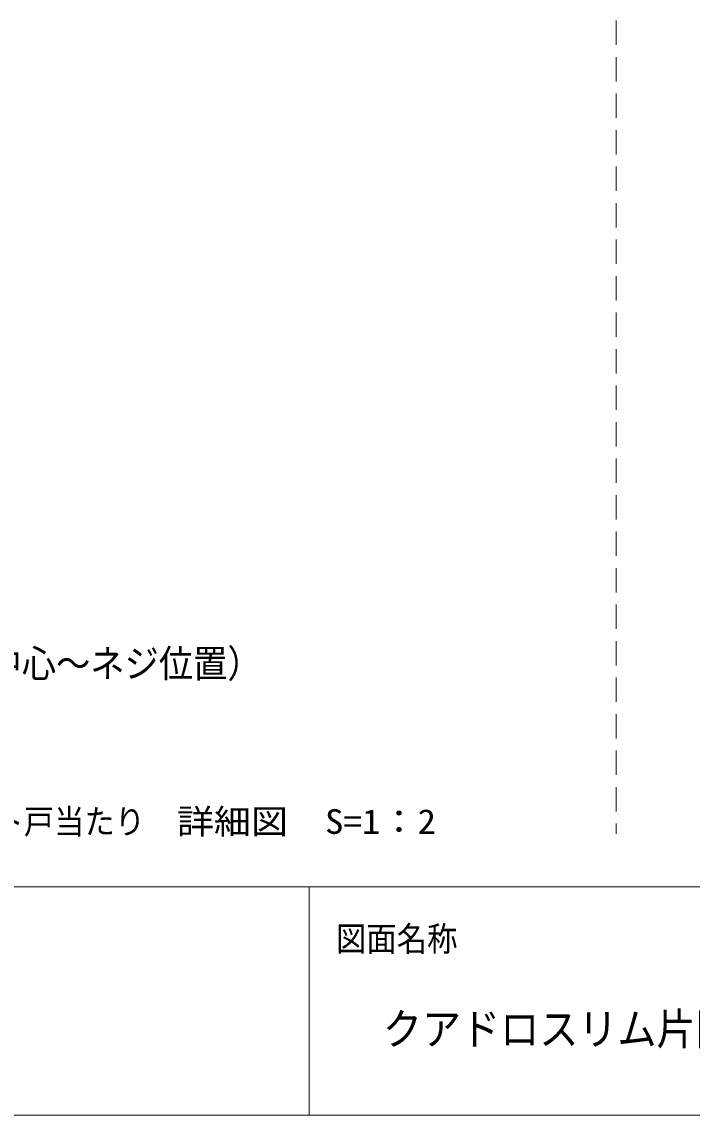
# Model space of a CAD drawing. Units: millimetres, scale not verified, with parts at other scales. Extents: x -4547 to 4547, y -2284 to 2284.
# Drawn here: x -3236 to -2576, y -2078 to -999 of the extents above; entities that cross this region are included whole.
import ezdxf
from ezdxf.enums import TextEntityAlignment as Align

# ---------------------------------------------------------------- set-up
doc = ezdxf.new("R2010")
doc.units = ezdxf.units.MM
doc.header["$LTSCALE"] = 20
doc.linetypes.add('DASHED1', pattern=[1.8, 1.2, -0.6])
for name, color, linetype, lineweight in [('0-0_3一般', 7, 'Continuous', 9), ('0-1_2寸法-2', 7, 'Continuous', 9), ('0-4_2寸法-3', 7, 'Continuous', 9), ('0-5_1図面枠', 7, 'Continuous', 9)]:
    doc.layers.add(name, color=color, linetype=linetype, lineweight=lineweight)
doc.styles.add('ＭＳ ゴシック', font='')
doc.styles.add('ＭＳ Ｐゴシック', font='')
doc.styles.get('ＭＳ ゴシック').set_extended_font_data('MS Gothic')
doc.styles.get('ＭＳ Ｐゴシック').set_extended_font_data('MS PGothic')

# ---------------------------------------------------------------- blocks, each defined once
blk = doc.blocks.new('グループ-108')
at = {"layer": '0-5_1図面枠'}
for p, q in [((-60000, -37050), (60000, -37050)), ((-32250, -37050), (-32250, -41550))]:
    blk.add_line(p, q, dxfattribs=at)
blk.add_lwpolyline([(-60000, 41550), (60000, 41550), (60000, -41550), (-60000, -41550)], close=True, dxfattribs=at)
blk = doc.blocks.new('図面枠')
at = {"layer": '0-5_1図面枠'}
blk.add_blockref('グループ-108', (0, 0), dxfattribs=at)
at = {"layer": '0-5_1図面枠', "style": 'ＭＳ ゴシック', "width": 0.9}
blk.add_text('図面名称', height=488.1, dxfattribs=at).set_placement((-31725.1, -38462.9), align=Align.BOTTOM_LEFT)

msp = doc.modelspace()

# ---------------------------------------------------------------- linework, layer by layer
at = {"layer": '0-0_3一般', "linetype": 'DASHED1'}
msp.add_line((-2650.62, 550), (-2650.62, -1800), dxfattribs=at)

# ---------------------------------------------------------------- block references
at = {"layer": '0-5_1図面枠', "xscale": 0.05, "yscale": 0.05}
msp.add_blockref('図面枠', (-1340.62, 0), dxfattribs=at)

# ---------------------------------------------------------------- texts
at = {"layer": '0-1_2寸法-2', "style": 'ＭＳ Ｐゴシック', "width": 0.9}
msp.add_text('4（受け中心～ネジ位置）', height=27.51, dxfattribs=at).set_placement((-3389.58, -1654.14), align=Align.BOTTOM_LEFT)
at = {"layer": '0-4_2寸法-3', "style": 'ＭＳ ゴシック'}
for s, width, p in [('フラット戸当たり\u3000', 0.9, (-3354.01, -1807.42)), ('詳細図\u3000S=1：2', 1.1, (-3083.67, -1807.42))]:
    msp.add_text(s, height=24.34, dxfattribs=dict(at, width=width)).set_placement(p, align=Align.BOTTOM_LEFT)
at = {"layer": '0-5_1図面枠', "style": 'ＭＳ ゴシック', "width": 0.9}
msp.add_text('クアドロスリム片開ドア（左勝手）フラット戸当たり', height=31.38, dxfattribs=at).set_placement((-2880.54, -2017.62), align=Align.BOTTOM_LEFT)

doc.saveas('drawing.dxf')
